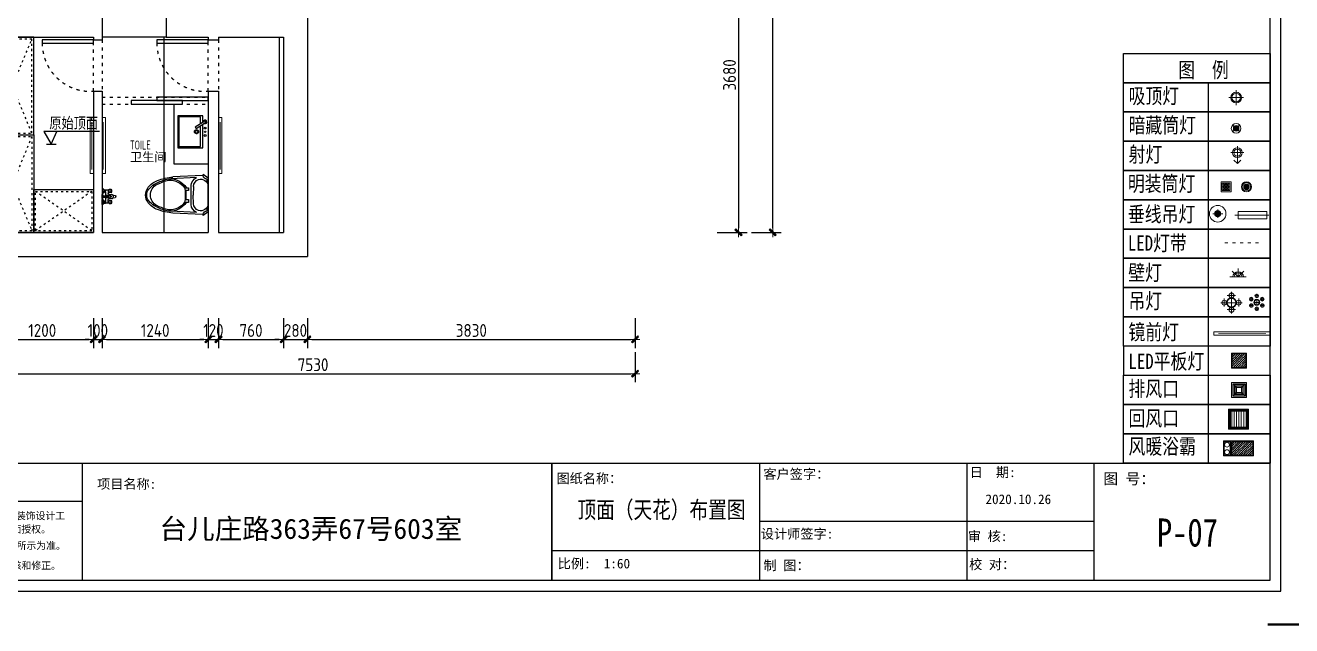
# Model space of a CAD drawing. Header units: millimetres. Extents: x -58733 to 427521, y -235734 to 553534.
# Drawn here: x 234851 to 249653, y -222214 to -215198 of the extents above; entities that cross this region are included whole.
import ezdxf

# ---------------------------------------------------------------- set-up
doc = ezdxf.new("R2010")
doc.units = ezdxf.units.MM
doc.linetypes.add('ACAD_ISO03W100', pattern=[30, 12, -18])
for name, color, linetype in [('02-洁具及配件（地平图显示）', 1, 'Continuous'), ('02-活动家具', 1, 'Continuous'), ('E-立面活动家具', 1, 'Continuous'), ('ZL文字', 2, 'Continuous'), ('图框', 251, 'Continuous'), ('目录文字', 8, 'Continuous')]:
    doc.layers.add(name, color=color, linetype=linetype)
for name, color, linetype, lineweight in [('3.（平）顶-灯具', 1, 'Continuous', 5), ('P★10 文字说明', 32, 'Continuous', 0), ('墙体', 7, 'Continuous', 30), ('顶-灯具', 1, 'Continuous', 5)]:
    doc.layers.add(name, color=color, linetype=linetype, lineweight=lineweight)
doc.styles.add('-仿宋_GB2312', font='simsun.ttc', dxfattribs={"width": 0.8})
doc.styles.add('CCD_DIM', font='ARCHS.SHX')
doc.styles.add('宋体', font='simsun.ttc', dxfattribs={"height": 120})
doc.styles.add('编号', font='ARCHSTYL.SHX', dxfattribs={"width": 0.8})
doc.styles.add('黑体', font='simhei.ttf')
doc.dimstyles.new('海龍1：50', dxfattribs={"dimscale": 50, "dimtxt": 3, "dimasz": 1, "dimexe": 2, "dimexo": 2, "dimgap": 0.6, "dimtad": 1, "dimdec": 0, "dimrnd": 5, "dimdsep": 46, "dimtxsty": 'CCD_DIM', "dimblk": 'WS-cj', "dimcen": 1, "dimclrd": 242, "dimclre": 242, "dimclrt": 2, "dimadec": 0, "dimazin": 2, "dimtfac": 1, "dimtdec": 0, "dimtix": 1, "dimtmove": 2, "dimatfit": 3, "dimldrblk": 'CCD_Leader_Arrow', "dimfxl": 5, "dimfxlon": 1, "dimtolj": 1, "dimarcsym": 0})

# ---------------------------------------------------------------- blocks, each defined once
blk = doc.blocks.new('图框1比60')
at = {"color": 8}
blk.add_line((176692, 45797), (176692, 44297), dxfattribs=at)
at = {"layer": '图框', "color": 121}
for p, q in [((186038, 44157), (186038, 61389)), ((161670, 44157), (186038, 44157))]:
    blk.add_line(p, q, dxfattribs=at)
at = {"layer": '图框', "color": 8}
for p, q in [((185898, 44297), (185898, 61249)), ((185898, 45797), (185898, 61249)), ((161809, 45797), (185898, 45797)), ((161809, 45797), (185898, 45797)), ((170675, 45797), (170675, 44297)), ((176692, 45797), (176692, 44297)), ((179360, 44297), (179360, 45797)), ((182010, 45797), (182010, 44297)), ((183644, 44297), (183644, 45797)), ((170675, 45305), (166465, 45305)), ((182010, 45047), (179360, 45047)), ((183644, 45047), (182010, 45047)), ((179360, 44672), (176692, 44672)), ((182010, 44672), (179360, 44672)), ((183644, 44672), (182010, 44672)), ((161809, 44297), (185898, 44297))]:
    blk.add_line(p, q, dxfattribs=at)
at = {"layer": '图框', "color": 121, "const_width": 28.3}
blk.add_lwpolyline([(185866, 43728), (186467, 43728), (186467, 44329)], dxfattribs=at)
at = {"layer": '目录文字', "color": 8, "width": 0.999898}
for s, height, style, p in [('项目名称:', 123.3, '黑体', (170866, 45468)), ('图纸名称：', 123.3, '黑体', (176753, 45540)), ('客户签字：', 123.8, '宋体', (179405, 45596)), ('日  期:', 123.8, '宋体', (182048, 45618)), ('图 号：', 139.1, '宋体', (183761, 45526)), ('2020.10.26', 123.8, '宋体', (182251, 45272)), ('1. 本设计之知识产权属上海易路荣昕建筑装饰设计工', 92.51, '黑体', (167491, 45076)), ('台儿庄路363弄67号603室', 258.72, '宋体', (171666, 44826)), ('程有限公司任何复印或使用，均需获得书面授权。', 92.51, '黑体', (167498, 44904)), ('设计师签字:', 123.8, '宋体', (179372, 44829)), ('2. 切勿以此度量此图，一切应依图内数字所示为准。', 92.51, '黑体', (167500, 44693)), ('审 核:', 123.8, '宋体', (182025, 44798)), ('3. 所有在图纸上表示的尺寸,须在现场复核和修正。', 92.51, '黑体', (167500, 44438)), ('比例:  1:60', 123.8, '宋体', (176769, 44448)), ('制 图：', 123.8, '宋体', (179407, 44425)), ('校 对：', 123.8, '宋体', (182041, 44438))]:
    blk.add_text(s, height=height, dxfattribs=dict(at, style=style)).set_placement(p)
blk = doc.blocks.new('NBTVR')
at = {"layer": '3.（平）顶-灯具'}
h = blk.add_hatch(dxfattribs=at)
h.set_pattern_fill('ANSI31', color=251, scale=1.420293, style=0)
h.set_pattern_definition([(45, (100380.3586, 64542.593), (-3.18864833, 3.18864833), [])])
edge = h.paths.add_edge_path()
edge.add_ellipse((156052, -6517), major_axis=(28.4, 0), ratio=1, start_angle=0, end_angle=360)
at = {"layer": '3.（平）顶-灯具', "color": 251}
for p, q in [((156018, -6550, -91), (156085, -6483, -91)), ((156085, -6550, -91), (156018, -6483, -91))]:
    blk.add_line(p, q, dxfattribs=at)
at = {"layer": '3.（平）顶-灯具', "color": 1}
for radius in [55.3, 31.5]:
    blk.add_circle((156052, -6517, -91), radius, dxfattribs=at)
at = {"layer": '3.（平）顶-灯具', "color": 251}
blk.add_circle((156052, -6517, -91), 28.4, dxfattribs=at)
blk = doc.blocks.new('bvfsdshg')
at = {"layer": '3.（平）顶-灯具', "color": 1}
for p, q in [((404693, 33682), (404693, 33423)), ((404693, 33552), (404787, 33646)), ((404693, 33552), (404787, 33458)), ((404693, 33552), (404826, 33552))]:
    blk.add_line(p, q, dxfattribs=at)
blk.add_arc((404693, 33552), 84.8, 270, 90, dxfattribs=at)
at = {"layer": '3.（平）顶-灯具', "color": 251}
blk.add_arc((404693, 33552), 64.8, 270, 90, dxfattribs=at)
blk = doc.blocks.new('BVCE')
at = {"layer": '3.（平）顶-灯具', "color": 251}
for p, q in [((155838.3, -6106.5), (155813, -6131.9)), ((155838.3, -6106.5), (155838.3, -6237)), ((155838.3, -6106.5), (155863.7, -6131.9)), ((155838.3, -6107.7), (155863.7, -6133.1)), ((155838.3, -6107.7), (155863.7, -6133.1)), ((155886.1, -6188), (155790.6, -6188))]:
    blk.add_line(p, q, dxfattribs=at)
at = {"layer": '3.（平）顶-灯具', "color": 1}
blk.add_circle((155838.3, -6188), 35.8, dxfattribs=at)
at = {"layer": '3.（平）顶-灯具', "color": 251}
blk.add_circle((155838.3, -6188), 25.8, dxfattribs=at)
blk = doc.blocks.new('明装筒灯')
at = {"layer": '顶-灯具'}
h = blk.add_hatch(dxfattribs=at)
h.set_pattern_fill('ACAD_ISO07W100', color=251, scale=1.45248, style=0)
h.set_pattern_definition([(0, (-16964.039, 1896.061), (0, 7.2624), [0.72624, -4.35744])])
edge = h.paths.add_edge_path()
edge.add_arc((336973, 59320), 29, 0, 360)
at = {"layer": '顶-灯具', "color": 1}
for p, q in [((336950, 59297, 0), (336996, 59343, 0)), ((336996, 59297, 0), (336950, 59343, 0))]:
    blk.add_line(p, q, dxfattribs=at)
for radius in [58.5, 32.2]:
    blk.add_circle((336973, 59320, 0), radius, dxfattribs=at)
at = {"layer": '顶-灯具', "color": 251}
for radius in [48.4, 29]:
    blk.add_circle((336973, 59320, 0), radius, dxfattribs=at)
blk = doc.blocks.new('A$C47FE7B04')
for p, q in [((12, 67), (28, 412)), ((466, 67), (450, 412)), ((42, 0), (0, 60)), ((436, 0), (478, 60)), ((436, 0), (42, 0))]:
    blk.add_line(p, q)
at = {"color": 251}
for p, q in [((35, 136), (50, 437)), ((443, 136), (428, 437)), ((350, 200), (128, 200)), ((138, 171), (239, 175)), ((153, 278), (153, 229)), ((153, 229), (186, 229)), ((185, 271), (293, 271)), ((186, 229), (186, 271)), ((292, 256), (186, 256)), ((340, 171), (239, 175)), ((292, 271), (292, 229)), ((292, 229), (325, 229)), ((325, 229), (325, 278)), ((94, 14), (55, 14)), ((424, 14), (384, 14)), ((76, 0), (403, 0)), ((436, 0), (436, 0))]:
    blk.add_line(p, q, dxfattribs=at)
for centre, radius, start, end in [((704, 355), 678, 159.5, 175.2), ((305, 501), 254, 128, 158.7), ((239, 580), 151, 53.3224, 126.6999), ((173, 501), 254, 21.3, 52), ((-226, 355), 678, 4.8, 20.5), ((76, 64), 63.8, 177, 184.041), ((402, 64), 63.8, 355.9513, 3)]:
    blk.add_arc(centre, radius, start, end)
for centre, radius, start, end in [((667, 317), 635, 150.6001, 163.4407), ((667, 317), 620, 152.8687, 163.4334), ((302, 523), 216, 127.6232, 150.6955), ((239, 536), 140, 27.1313, 152.8687), ((239, 607), 111, 90, 128.3644), ((239, 607), 111, 51.6356, 90), ((176, 523), 216, 29.3045, 52.3768), ((-189, 317), 620, 16.5666, 27.1313), ((-189, 317), 635, 16.5593, 29.3999), ((256, 441), 206, 164.0575, 208.1206), ((256, 441), 191, 164.0809, 199.8651), ((222, 441), 191, 340.1349, 15.9191), ((222, 441), 206, 331.8794, 15.9425), ((291, 457), 244, 207.4735, 235.4741), ((291, 457), 229, 200.5577, 226.0032), ((187, 457), 244, 304.5259, 332.5265), ((187, 457), 229, 313.9968, 339.4423), ((137, 88), 112, 94.5, 155.1), ((141, 82), 89.1, 92.2, 160.4), ((185, 347), 76.2, 226.0032, 270), ((293, 347), 76.2, 270, 313.9968), ((337, 82), 89.1, 19.6, 87.8), ((341, 88), 112, 24.9, 85.5), ((5, 10), 49.9, 81.6639, 95.7795), ((5, 10), 49.9, 4.936, 81.6639), ((144, 89), 89.8, 164.9956, 261.9532), ((334, 89), 89.8, 278.0468, 15.0044), ((473, 10), 49.9, 98.403, 175.064), ((473, 10), 49.9, 84.2205, 98.403)]:
    blk.add_arc(centre, radius, start, end, dxfattribs=at)
blk = doc.blocks.new('A$C148A1841')
at = {"extrusion": (0, 1, 0)}
for p, q in [((0, 360), (0, 0)), ((95, 360), (0, 360)), ((460, 360), (125, 360)), ((460, 0), (460, 360)), ((0, 0), (460, 0))]:
    blk.add_line(p, q, dxfattribs=at)
at = {"color": 251, "ltscale": 10, "extrusion": (0, 1, 0)}
for p, q in [((15, 330), (15, 15)), ((114, 330), (15, 330)), ((445, 330), (143, 330)), ((445, 15), (445, 330)), ((15, 15), (445, 15))]:
    blk.add_line(p, q, dxfattribs=at)
at = {"color": 251}
for p, q in [((198, 271), (216, 271)), ((230, 288), (230, 304)), ((230, 254), (230, 238)), ((246, 271), (263, 271))]:
    blk.add_line(p, q, dxfattribs=at)
at = {"color": 251, "ltscale": 10}
blk.add_lwpolyline([(162, 252), (183, 266), (98, 402, 1), (77, 389)], format="xyb", close=True, dxfattribs=at)
at = {"color": 251}
for radius in [29.4, 19.8]:
    blk.add_circle((230, 271), radius, dxfattribs=at)
at = {"color": 251, "ltscale": 10}
blk.add_arc((88, 396), 25, 331.6515, 271.6515, dxfattribs=at)
at = {"color": 251}
for centre, major_axis, start_param, end_param in [((177, 396), (-9.43, 9.43), 0.785398, 7.068583), ((230, 396), (-6.29, 6.29), 0.785398, 7.068583), ((283, 396), (9.43, 9.43), 2.356194490192192, 8.639379797371777)]:
    blk.add_ellipse(centre, major_axis=major_axis, ratio=1, start_param=start_param, end_param=end_param, dxfattribs=at)
blk = doc.blocks.new('A$C161B1048')
for p, q in [((0, 159), (58, 159)), ((0, 151), (0, 159)), ((0, 151), (16, 135)), ((58, 151), (43, 135)), ((58, 159), (58, 151)), ((119, 159), (71, 159)), ((190, 159), (132, 159)), ((132, 159), (132, 151)), ((132, 151), (147, 135)), ((190, 151), (175, 135)), ((190, 151), (190, 159)), ((16, 135), (19, 135)), ((19, 130), (16, 128)), ((16, 128), (16, 122)), ((16, 122), (19, 120)), ((19, 120), (16, 118)), ((16, 118), (16, 89)), ((18, 87), (18, 86)), ((19, 135), (19, 130)), ((39, 120), (86, 120)), ((40, 135), (40, 130)), ((43, 135), (40, 135)), ((40, 130), (42, 128)), ((42, 122), (40, 120)), ((42, 128), (42, 122)), ((43, 87), (55, 87)), ((43, 86), (43, 87)), ((70, 46), (79, 84)), ((70, 44), (70, 44)), ((75, 74), (75, 67)), ((79, 34), (82, 5)), ((86, 147), (85, 147)), ((86, 147), (86, 100)), ((95, 147), (86, 147)), ((86, 100), (104, 100)), ((86, 89), (86, 85)), ((86, 89), (104, 89)), ((88, 0), (95, 0)), ((95, 147), (104, 147)), ((102, 0), (95, 0)), ((104, 147), (104, 100)), ((104, 147), (106, 147)), ((104, 120), (171, 120)), ((104, 89), (104, 85)), ((111, 34), (107, 5)), ((111, 84), (120, 46)), ((147, 87), (134, 87)), ((147, 135), (150, 135)), ((147, 86), (147, 87)), ((150, 130), (148, 128)), ((148, 128), (148, 122)), ((148, 122), (150, 120)), ((150, 135), (150, 130)), ((172, 120), (171, 120)), ((171, 87), (171, 87)), ((171, 87), (171, 86)), ((172, 135), (172, 130)), ((175, 135), (172, 135)), ((172, 130), (174, 128)), ((174, 122), (172, 120)), ((174, 128), (174, 122)), ((174, 89), (174, 118))]:
    blk.add_line(p, q)
at = {"color": 251}
for p, q in [((58, 151), (0, 151)), ((132, 151), (190, 151)), ((15, 54), (20, 78)), ((18, 87), (43, 87)), ((18, 86), (43, 86)), ((19, 135), (29, 135)), ((19, 130), (29, 130)), ((19, 120), (29, 120)), ((31, 52), (19, 52)), ((23, 128), (21, 130)), ((21, 120), (23, 122)), ((23, 128), (26, 130)), ((23, 122), (23, 128)), ((23, 122), (26, 120)), ((40, 135), (29, 135)), ((40, 130), (29, 130)), ((40, 120), (29, 120)), ((31, 52), (42, 52)), ((35, 128), (32, 130)), ((35, 122), (32, 120)), ((35, 128), (37, 130)), ((35, 122), (35, 128)), ((37, 120), (35, 122)), ((46, 54), (41, 78)), ((76, 58), (74, 63)), ((79, 57), (76, 58)), ((80, 67), (79, 57)), ((89, 65), (93, 53)), ((93, 53), (98, 53)), ((98, 53), (101, 65)), ((110, 68), (110, 57)), ((110, 57), (114, 58)), ((115, 74), (114, 69)), ((114, 58), (116, 65)), ((121, 44), (121, 44)), ((143, 54), (149, 78)), ((171, 87), (147, 87)), ((171, 86), (147, 86)), ((159, 52), (147, 52)), ((150, 135), (161, 135)), ((150, 130), (161, 130)), ((150, 120), (161, 120)), ((155, 128), (153, 130)), ((153, 120), (155, 122)), ((155, 128), (158, 130)), ((155, 122), (155, 128)), ((155, 122), (158, 120)), ((159, 52), (171, 52)), ((172, 135), (161, 135)), ((172, 130), (161, 130)), ((172, 120), (161, 120)), ((167, 128), (164, 130)), ((167, 122), (164, 120)), ((167, 128), (169, 130)), ((167, 122), (167, 128)), ((169, 120), (167, 122)), ((175, 54), (169, 78))]:
    blk.add_line(p, q, dxfattribs=at)
for centre, radius, start, end in [((86, 163), 16.1, 196.4663, 264.7097), ((104, 163), 16.1, 275.2903, 343.5337), ((216, 37), 206, 167.1247, 175.6663), ((32, 106), 57, 247.8225, 268.6863), ((19, 81), 4.17, 95.2861, 155.1491), ((18, 89), 2.26, 180, 283.6855), ((29, 106), 57, 271.3137, 292.1775), ((42, 81), 4.17, 24.8509, 84.7139), ((-155, 37), 206, 4.3337, 12.8753), ((55, 66), 20.9, 23.4502, 90), ((76, 43), 6.14, 155.6461, 180), ((76, 43), 6.14, 180, 221.2126), ((85, 51), 18.4, 221.2126, 244.6886), ((91, 64), 32.8, 244.6886, 258.9162), ((80, 84), 0.732, 111.5874, 180), ((80, 84), 0.732, 180, 248.4126), ((87, 66), 20.2, 99.3077, 111.5874), ((87, 102), 20.2, 248.4126, 260.6923), ((88, 6), 5.6, 186.0979, 272.3749), ((93, 94), 9.16, 140.1022, 219.8978), ((92, 37), 49.5, 96.7319, 99.3077), ((92, 131), 49.5, 260.6923, 266.1163), ((95, 85), 53.9, 258.9162, 270), ((87, 85), 0.443, 180, 247.4671), ((91, 95), 11, 247.4671, 260.2489), ((93, 111), 26.9, 260.2489, 265.9284), ((95, 178), 96.5, 266.1163, 270), ((95, 136), 52.2, 265.9284, 270), ((95, 136), 52.2, 270, 274.0716), ((95, 178), 96.5, 270, 273.8837), ((95, 85), 53.9, 270, 281.0838), ((97, 111), 26.9, 274.0716, 279.7511), ((100, 95), 11, 279.7511, 292.5329), ((98, 131), 49.5, 273.8837, 279.3077), ((102, 6), 5.6, 267.6251, 353.9021), ((97, 94), 9.16, 320.1022, 39.8978), ((98, 37), 49.5, 80.6923, 83.2681), ((104, 85), 0.443, 292.5329, 0), ((99, 64), 32.8, 281.0838, 295.3114), ((103, 66), 20.2, 68.4126, 80.6923), ((103, 102), 20.2, 279.3077, 291.5874), ((110, 84), 0.732, 291.5874, 0), ((110, 84), 0.732, 360, 68.4126), ((105, 51), 18.4, 295.3114, 318.7874), ((134, 66), 20.9, 90, 156.5498), ((115, 43), 6.14, 318.7874, 0), ((115, 43), 6.14, 0, 24.3539), ((345, 37), 206, 167.1247, 175.6663), ((160, 106), 57, 247.8225, 268.6863), ((147, 81), 4.17, 95.2861, 155.1491), ((158, 106), 57, 271.3137, 292.1775), ((172, 89), 2.26, 256.3145, 0), ((171, 81), 4.17, 24.8509, 84.7139), ((172, 118), 2, 0, 90), ((-27, 37), 206, 4.3337, 12.8753)]:
    blk.add_arc(centre, radius, start, end)
for centre, radius, start, end in [((11, 60), 7.1, 268.6863, 306.614), ((-79, 60), 94, 356.2802, 9.9331), ((19, 57), 4.74, 212.3784, 270), ((30, 73), 10.8, 86.7185, 152.529), ((31, 73), 10.8, 27.471, 93.2815), ((42, 57), 4.74, 270, 327.6216), ((140, 60), 94, 170.0669, 183.7198), ((51, 60), 7.1, 233.386, 271.3137), ((95, 100), 17, 122.2278, 235.4154), ((84, 94), 5.2, 68.9619, 78.2634), ((84, 95), 5.2, 281.7366, 291.0381), ((84, 94), 4.83, 47.1211, 68.9619), ((84, 95), 4.83, 291.0381, 312.8789), ((84, 94), 4.53, 24.0405, 47.1211), ((84, 95), 4.53, 312.8789, 335.9595), ((85, 94), 4.18, 0, 24.0405), ((85, 94), 4.18, 335.9595, 0), ((94, 94), 4.18, 155.9595, 180), ((94, 94), 4.18, 180, 204.0405), ((95, 94), 4.53, 132.8789, 155.9595), ((95, 95), 4.53, 204.0405, 227.1211), ((95, 94), 4.83, 111.0381, 132.8789), ((95, 95), 4.83, 227.1211, 248.9619), ((95, 94), 5.2, 90, 111.0381), ((95, 95), 5.2, 248.9619, 270), ((95, 94), 5.2, 68.9619, 90), ((95, 95), 5.2, 270, 291.0381), ((95, 94), 4.83, 47.1211, 68.9619), ((95, 95), 4.83, 291.0381, 312.8789), ((95, 94), 4.53, 24.0405, 47.1211), ((95, 95), 4.53, 312.8789, 335.9595), ((96, 94), 4.18, 0, 24.0405), ((96, 94), 4.18, 335.9595, 0), ((106, 94), 4.18, 155.9595, 180), ((106, 94), 4.18, 180, 204.0405), ((106, 94), 4.53, 132.8789, 155.9595), ((106, 95), 4.53, 204.0405, 227.1211), ((106, 94), 4.83, 111.0381, 132.8789), ((106, 95), 4.83, 227.1211, 248.9619), ((95, 100), 17, 304.4767, 58.4244), ((106, 94), 5.2, 101.7366, 111.0381), ((106, 95), 5.2, 248.9619, 258.2634), ((139, 60), 7.1, 268.6863, 306.614), ((49, 60), 94, 356.2802, 9.9331), ((147, 57), 4.74, 212.3784, 270), ((158, 73), 10.8, 86.7185, 152.529), ((160, 73), 10.8, 27.471, 93.2815), ((171, 57), 4.74, 270, 327.6216), ((269, 60), 94, 170.0669, 183.7198), ((179, 60), 7.1, 233.386, 271.3137)]:
    blk.add_arc(centre, radius, start, end, dxfattribs=at)
blk = doc.blocks.new('WS-cj')
blk.add_hatch(color=1).paths.add_polyline_path([(0.59, 0.82), (-0.82, -0.59), (-0.59, -0.82), (0.82, 0.59)])
at = {"color": 1, "linetype": 'ByBlock', "lineweight": 0}
for p, q in [((-1.1, 0), (0, 0)), ((0, 0), (1.1, 0))]:
    blk.add_line(p, q, dxfattribs=at)
at = {"color": 1}
blk.add_lwpolyline([(0.59, 0.82), (-0.82, -0.59), (-0.59, -0.82), (0.82, 0.59)], close=True, dxfattribs=at)
blk = doc.blocks.new('*D1210')
at = {"color": 242, "lineweight": -2}
for p, q in [((165430, -218619), (165430, -218969)), ((166630, -218619), (166630, -218969)), ((165480, -218869), (166580, -218869))]:
    blk.add_line(p, q, dxfattribs=at)
at = {"layer": 'Defpoints', "color": 0}
for p in [(165430, -218469), (166630, -218469), (166630, -218869)]:
    blk.add_point(p, dxfattribs=at)
at = {"color": 242, "linetype": 'ByBlock', "lineweight": -2, "xscale": 50, "yscale": 50, "zscale": 50, "rotation": 180}
blk.add_blockref('WS-cj', (165430, -218869), dxfattribs=at)
at = {"color": 242, "linetype": 'ByBlock', "lineweight": -2, "xscale": 50, "yscale": 50, "zscale": 50}
blk.add_blockref('WS-cj', (166630, -218869), dxfattribs=at)
at = {"color": 2, "insert": (166030, -218764), "char_height": 150, "attachment_point": 5, "style": 'CCD_DIM'}
blk.add_mtext('\\A1;1200', dxfattribs=at)
blk = doc.blocks.new('CCD_Leader_Arrow')
at = {"color": 1, "linetype": 'ByBlock'}
blk.add_line((0, 0), (-1, 0), dxfattribs=at)
for points in [[(-0.86, 0.67), (-0.6, 0.85), (-0.24, 0), (0, 0)], [(-0.86, -0.67), (-0.6, -0.85), (-0.24, 0), (0, 0)]]:
    blk.add_solid(points, dxfattribs=at)
blk = doc.blocks.new('*D1211')
at = {"color": 242, "lineweight": -2}
for p, q in [((166730, -218619), (166730, -218969)), ((167970, -218619), (167970, -218969)), ((166780, -218869), (167920, -218869))]:
    blk.add_line(p, q, dxfattribs=at)
at = {"layer": 'Defpoints', "color": 0}
for p in [(166730, -218469), (167970, -218469), (167970, -218869)]:
    blk.add_point(p, dxfattribs=at)
at = {"color": 242, "linetype": 'ByBlock', "lineweight": -2, "xscale": 50, "yscale": 50, "zscale": 50, "rotation": 180}
blk.add_blockref('WS-cj', (166730, -218869), dxfattribs=at)
at = {"color": 242, "linetype": 'ByBlock', "lineweight": -2, "xscale": 50, "yscale": 50, "zscale": 50}
blk.add_blockref('WS-cj', (167970, -218869), dxfattribs=at)
at = {"color": 2, "insert": (167350, -218764), "char_height": 150, "attachment_point": 5, "style": 'CCD_DIM'}
blk.add_mtext('\\A1;1240', dxfattribs=at)
blk = doc.blocks.new('*D1212')
at = {"color": 242, "lineweight": -2}
for p, q in [((168090, -218619), (168090, -218969)), ((168850, -218619), (168850, -218969)), ((168140, -218869), (168800, -218869))]:
    blk.add_line(p, q, dxfattribs=at)
at = {"layer": 'Defpoints', "color": 0}
for p in [(168090, -218469), (168850, -218469), (168850, -218869)]:
    blk.add_point(p, dxfattribs=at)
at = {"color": 242, "linetype": 'ByBlock', "lineweight": -2, "xscale": 50, "yscale": 50, "zscale": 50, "rotation": 180}
blk.add_blockref('WS-cj', (168090, -218869), dxfattribs=at)
at = {"color": 242, "linetype": 'ByBlock', "lineweight": -2, "xscale": 50, "yscale": 50, "zscale": 50}
blk.add_blockref('WS-cj', (168850, -218869), dxfattribs=at)
at = {"color": 2, "insert": (168470, -218764), "char_height": 150, "attachment_point": 5, "style": 'CCD_DIM'}
blk.add_mtext('\\A1;760', dxfattribs=at)
blk = doc.blocks.new('*D1213')
at = {"color": 242, "lineweight": -2}
for p, q in [((168850, -218619), (168850, -218969)), ((169130, -218619), (169130, -218969)), ((168800, -218869), (168750, -218869)), ((168850, -218869), (169130, -218869)), ((169180, -218869), (169230, -218869))]:
    blk.add_line(p, q, dxfattribs=at)
at = {"layer": 'Defpoints', "color": 0}
for p in [(168850, -218469), (169130, -218469), (169130, -218869)]:
    blk.add_point(p, dxfattribs=at)
at = {"color": 242, "linetype": 'ByBlock', "lineweight": -2, "xscale": 50, "yscale": 50, "zscale": 50}
blk.add_blockref('WS-cj', (168850, -218869), dxfattribs=at)
at = {"color": 242, "linetype": 'ByBlock', "lineweight": -2, "xscale": 50, "yscale": 50, "zscale": 50, "rotation": 180}
blk.add_blockref('WS-cj', (169130, -218869), dxfattribs=at)
at = {"color": 2, "insert": (168990, -218764), "char_height": 150, "attachment_point": 5, "style": 'CCD_DIM'}
blk.add_mtext('\\A1;280', dxfattribs=at)
blk = doc.blocks.new('*D1214')
at = {"color": 242, "lineweight": -2}
for p, q in [((169130, -218619), (169130, -218969)), ((172960, -218619), (172960, -218969)), ((169180, -218869), (172910, -218869))]:
    blk.add_line(p, q, dxfattribs=at)
at = {"layer": 'Defpoints', "color": 0}
for p in [(169130, -218469), (172960, -218469), (172960, -218869)]:
    blk.add_point(p, dxfattribs=at)
at = {"color": 242, "linetype": 'ByBlock', "lineweight": -2, "xscale": 50, "yscale": 50, "zscale": 50, "rotation": 180}
blk.add_blockref('WS-cj', (169130, -218869), dxfattribs=at)
at = {"color": 242, "linetype": 'ByBlock', "lineweight": -2, "xscale": 50, "yscale": 50, "zscale": 50}
blk.add_blockref('WS-cj', (172960, -218869), dxfattribs=at)
at = {"color": 2, "insert": (171045, -218764), "char_height": 150, "attachment_point": 5, "style": 'CCD_DIM'}
blk.add_mtext('\\A1;3830', dxfattribs=at)
blk = doc.blocks.new('*D1215')
at = {"color": 242, "lineweight": -2}
for p, q in [((165430, -219019), (165430, -219369)), ((172960, -219019), (172960, -219369)), ((165480, -219269), (172910, -219269))]:
    blk.add_line(p, q, dxfattribs=at)
at = {"layer": 'Defpoints', "color": 0}
for p in [(165430, -218469), (172960, -218469), (172960, -219269)]:
    blk.add_point(p, dxfattribs=at)
at = {"color": 242, "linetype": 'ByBlock', "lineweight": -2, "xscale": 50, "yscale": 50, "zscale": 50, "rotation": 180}
blk.add_blockref('WS-cj', (165430, -219269), dxfattribs=at)
at = {"color": 242, "linetype": 'ByBlock', "lineweight": -2, "xscale": 50, "yscale": 50, "zscale": 50}
blk.add_blockref('WS-cj', (172960, -219269), dxfattribs=at)
at = {"color": 2, "insert": (169195, -219164), "char_height": 150, "attachment_point": 5, "style": 'CCD_DIM'}
blk.add_mtext('\\A1;7530', dxfattribs=at)
blk = doc.blocks.new('*D1224')
at = {"color": 242, "lineweight": -2}
for p, q in [((173918, -213938), (174268, -213938)), ((174168, -213988), (174168, -217568)), ((173918, -217618), (174268, -217618))]:
    blk.add_line(p, q, dxfattribs=at)
at = {"layer": 'Defpoints', "color": 0}
for p in [(173768, -213938), (173768, -217618), (174168, -217618)]:
    blk.add_point(p, dxfattribs=at)
at = {"color": 242, "linetype": 'ByBlock', "lineweight": -2, "xscale": 50, "yscale": 50, "zscale": 50}
for p, rotation in [((174168, -213938), 90), ((174168, -217618), 270)]:
    blk.add_blockref('WS-cj', p, dxfattribs=dict(at, rotation=rotation))
at = {"color": 2, "insert": (174063, -215778), "char_height": 150, "attachment_point": 5, "rotation": 90, "style": 'CCD_DIM'}
blk.add_mtext('\\A1;3680', dxfattribs=at)
blk = doc.blocks.new('*D1225')
at = {"color": 242, "lineweight": -2}
for p, q in [((174318, -209718), (174668, -209718)), ((174568, -217568), (174568, -209768)), ((174318, -217618), (174668, -217618))]:
    blk.add_line(p, q, dxfattribs=at)
at = {"layer": 'Defpoints', "color": 0}
for p in [(173768, -209718), (174568, -209718), (173768, -217618)]:
    blk.add_point(p, dxfattribs=at)
at = {"color": 242, "linetype": 'ByBlock', "lineweight": -2, "xscale": 50, "yscale": 50, "zscale": 50}
for p, rotation in [((174568, -209718), 90), ((174568, -217618), 270)]:
    blk.add_blockref('WS-cj', p, dxfattribs=dict(at, rotation=rotation))
at = {"color": 2, "insert": (174463, -213668), "char_height": 150, "attachment_point": 5, "rotation": 90, "style": 'CCD_DIM'}
blk.add_mtext('\\A1;7900', dxfattribs=at)
blk = doc.blocks.new('*D1226')
at = {"color": 242, "lineweight": -2}
for p, q in [((167970, -218619), (167970, -218969)), ((168090, -218619), (168090, -218969)), ((167920, -218869), (167870, -218869)), ((167970, -218869), (168090, -218869)), ((168140, -218869), (168190, -218869))]:
    blk.add_line(p, q, dxfattribs=at)
at = {"layer": 'Defpoints', "color": 0}
for p in [(167970, -218469), (168090, -218469), (168090, -218869)]:
    blk.add_point(p, dxfattribs=at)
at = {"color": 242, "linetype": 'ByBlock', "lineweight": -2, "xscale": 50, "yscale": 50, "zscale": 50}
blk.add_blockref('WS-cj', (167970, -218869), dxfattribs=at)
at = {"color": 242, "linetype": 'ByBlock', "lineweight": -2, "xscale": 50, "yscale": 50, "zscale": 50, "rotation": 180}
blk.add_blockref('WS-cj', (168090, -218869), dxfattribs=at)
at = {"color": 2, "insert": (168030, -218764), "char_height": 150, "attachment_point": 5, "style": 'CCD_DIM'}
blk.add_mtext('\\A1;120', dxfattribs=at)
blk = doc.blocks.new('*D1227')
at = {"color": 242, "lineweight": -2}
for p, q in [((166630, -218619), (166630, -218969)), ((166730, -218619), (166730, -218969)), ((166580, -218869), (166530, -218869)), ((166630, -218869), (166730, -218869)), ((166780, -218869), (166830, -218869))]:
    blk.add_line(p, q, dxfattribs=at)
at = {"layer": 'Defpoints', "color": 0}
for p in [(166630, -218469), (166730, -218469), (166730, -218869)]:
    blk.add_point(p, dxfattribs=at)
at = {"color": 242, "linetype": 'ByBlock', "lineweight": -2, "xscale": 50, "yscale": 50, "zscale": 50}
blk.add_blockref('WS-cj', (166630, -218869), dxfattribs=at)
at = {"color": 242, "linetype": 'ByBlock', "lineweight": -2, "xscale": 50, "yscale": 50, "zscale": 50, "rotation": 180}
blk.add_blockref('WS-cj', (166730, -218869), dxfattribs=at)
at = {"color": 2, "insert": (166680, -218764), "char_height": 150, "attachment_point": 5, "style": 'CCD_DIM'}
blk.add_mtext('\\A1;100', dxfattribs=at)
blk = doc.blocks.new('G$CBA1DC7EE')
at = {"layer": 'ZL文字', "color": 4}
blk.add_line((22, 0), (104, 0), dxfattribs=at)
blk.add_lwpolyline([(477, 111), (0, 111), (63, 0), (111, 111)], dxfattribs=at)
blk = doc.blocks.new('家具哈哈')
for p, q in [((169129.6, -213938.4), (169129.6, -217898.4)), ((166729.6, -215058.4), (166729.6, -215368.4)), ((167479.6, -215058.4), (167479.6, -215338.4)), ((165429.6, -215338.4), (166629.6, -215338.4)), ((166629.6, -215338.4), (166629.6, -215368.4)), ((167479.6, -215338.4), (167969.6, -215338.4)), ((167969.6, -215338.4), (167969.6, -215368.4)), ((168089.6, -215338.4), (168849.6, -215338.4)), ((168089.6, -215338.4), (168089.6, -215368.4)), ((168849.6, -215338.4), (168849.6, -217618.4)), ((166629.6, -215368.4), (166729.6, -215368.4)), ((167969.6, -215368.4), (168089.6, -215368.4)), ((166629.6, -215968.4), (166629.6, -217618.4)), ((166629.6, -215968.4), (166729.6, -215968.4)), ((166729.6, -215968.4), (166729.6, -217618.4)), ((167969.6, -215968.4), (167969.6, -217618.4)), ((167969.6, -215968.4), (168089.6, -215968.4)), ((168089.6, -215968.4), (168089.6, -217618.4)), ((165429.6, -217618.4), (166629.6, -217618.4)), ((166729.6, -217618.4), (167969.6, -217618.4)), ((168089.6, -217618.4), (168849.6, -217618.4)), ((165149.6, -217898.4), (169129.6, -217898.4))]:
    blk.add_line(p, q)
at = {"layer": '02-洁具及配件（地平图显示）', "ltscale": 0.8}
for p, q in [((167569.6, -216118.4), (167569.6, -216818.4)), ((167569.6, -216818.4), (167969.6, -216818.4))]:
    blk.add_line(p, q, dxfattribs=at)
at = {"layer": '02-活动家具', "color": 251, "linetype": 'ACAD_ISO03W100', "ltscale": 2}
for p, q in [((165449.6, -216458.4), (165909.6, -215358.4)), ((165909.6, -216458.4), (165449.6, -215358.4)), ((165449.6, -216498.4), (165909.6, -217598.4)), ((165909.6, -216498.4), (165449.6, -217598.4)), ((166609.6, -217138.4), (165949.6, -217598.4)), ((166609.6, -217598.4), (165949.6, -217138.4))]:
    blk.add_line(p, q, dxfattribs=at)
at = {"layer": '02-活动家具', "color": 8, "linetype": 'ACAD_ISO03W100', "ltscale": 3}
for p, q in [((166629.6, -215968.4), (166629.6, -215368.4)), ((166729.6, -215368.4), (166729.6, -215968.4)), ((167969.6, -215968.4), (167969.6, -215368.4)), ((168089.6, -215368.4), (168089.6, -215968.4)), ((166729.6, -216038.4), (167969.6, -216038.4)), ((166729.6, -216118.4), (167969.6, -216118.4))]:
    blk.add_line(p, q, dxfattribs=at)
at = {"layer": '02-活动家具'}
for points in [[(165929.6, -215338.4), (165429.6, -215338.4), (165429.6, -216478.4), (165929.6, -216478.4)], [(166629.6, -215368.4), (166029.6, -215368.4), (166029.6, -215408.4), (166629.6, -215408.4)], [(167969.6, -215368.4), (167369.6, -215368.4), (167369.6, -215408.4), (167969.6, -215408.4)], [(167669.6, -216078.4), (167069.6, -216078.4), (167069.6, -216118.4), (167669.6, -216118.4)], [(167969.6, -216038.4), (167369.6, -216038.4), (167369.6, -216078.4), (167969.6, -216078.4)], [(165929.6, -217618.4), (165429.6, -217618.4), (165429.6, -216478.4), (165929.6, -216478.4)], [(165929.6, -217618.4), (165929.6, -217118.4), (166629.6, -217118.4), (166629.6, -217618.4)]]:
    blk.add_lwpolyline(points, close=True, dxfattribs=at)
at = {"layer": '02-活动家具', "color": 251, "linetype": 'ACAD_ISO03W100', "ltscale": 2}
for points in [[(165909.6, -215358.4), (165449.6, -215358.4), (165449.6, -216458.4), (165909.6, -216458.4)], [(165909.6, -217598.4), (165449.6, -217598.4), (165449.6, -216498.4), (165909.6, -216498.4)], [(165949.6, -217598.4), (165949.6, -217138.4), (166609.6, -217138.4), (166609.6, -217598.4)]]:
    blk.add_lwpolyline(points, close=True, dxfattribs=at)
at = {"layer": '02-活动家具', "color": 8, "linetype": 'ACAD_ISO03W100', "ltscale": 3}
for centre in [(166592.4, -215406.8), (167932.4, -215406.8)]:
    blk.add_arc(centre, 562.8, 179.83666, 273.78653, dxfattribs=at)
at = {"layer": '02-洁具及配件（地平图显示）', "xscale": 0.81, "yscale": 0.81, "zscale": 0.81, "rotation": 270}
blk.add_blockref('A$C148A1841', (167613.5, -216255.6), dxfattribs=at)
at = {"layer": '02-洁具及配件（地平图显示）', "ltscale": 0.8, "xscale": -1, "rotation": 89.99999999999979}
blk.add_blockref('A$C47FE7B04', (167969.6, -216942.5), dxfattribs=at)
at = {"layer": 'E-立面活动家具', "xscale": -1, "rotation": 89.99999999999994}
blk.add_blockref('A$C161B1048', (166888.4, -217103.4), dxfattribs=at)
at = {"layer": 'P★10 文字说明', "insert": (167054, -216544.5), "char_height": 105, "attachment_point": 1, "line_spacing_factor": 0.8, "style": '编号'}
blk.add_mtext('TOILE\\P{\\Fￎￄￗￖ;\\W1.0000;卫生间}', dxfattribs=at)
for base, p1, p2, picture, middle in [((174568.3, -209718.4), (173768.3, -217618.4), (173768.3, -209718.4), '*D1225', (174463.3, -213668.4)), ((174168.3, -217618.4), (173768.3, -213938.4), (173768.3, -217618.4), '*D1224', (174063.3, -215778.4))]:
    dim = blk.add_linear_dim(base=base, p1=p1, p2=p2, angle=90, dimstyle='海龍1：50')
    dim.commit()
    dim.dimension.update_dxf_attribs({"geometry": picture, "text_midpoint": middle})
for base, p1, p2, picture, middle in [((166629.6, -218868.8), (165429.6, -218468.8), (166629.6, -218468.8), '*D1210', (166029.6, -218763.8)), ((172959.6, -219268.8), (165429.6, -218468.8), (172959.6, -218468.8), '*D1215', (169194.6, -219163.8)), ((167969.6, -218868.8), (166729.6, -218468.8), (167969.6, -218468.8), '*D1211', (167349.6, -218763.8)), ((168849.6, -218868.8), (168089.6, -218468.8), (168849.6, -218468.8), '*D1212', (168469.6, -218763.8)), ((169129.6, -218868.8), (168849.6, -218468.8), (169129.6, -218468.8), '*D1213', (168989.6, -218763.8)), ((172959.6, -218868.8), (169129.6, -218468.8), (172959.6, -218468.8), '*D1214', (171044.6, -218763.8))]:
    dim = blk.add_linear_dim(base=base, p1=p1, p2=p2, dimstyle='海龍1：50')
    dim.commit()
    dim.dimension.update_dxf_attribs({"geometry": picture, "text_midpoint": middle})
for base, p1, p2, picture, middle in [((166729.6, -218868.8), (166629.6, -218468.8), (166729.6, -218468.8), '*D1227', (166679.6, -218763.8)), ((168089.6, -218868.8), (167969.6, -218468.8), (168089.6, -218468.8), '*D1226', (168029.6, -218763.8))]:
    dim = blk.add_linear_dim(base=base, p1=p1, p2=p2, dimstyle='海龍1：50', override={"dimtxsty": 'CCD_DIM', "dimldrblk": 'CCD_Leader_Arrow'})
    dim.commit()
    dim.dimension.update_dxf_attribs({"geometry": picture, "text_midpoint": middle})
blk = doc.blocks.new('家具布置图2')
at = {"color": 1}
blk.add_line((236498, -215338), (235748, -215338), dxfattribs=at)
at = {"color": 251}
for p, q in [((236473, -217618), (236473, -215338)), ((237818, -215338), (237818, -217618))]:
    blk.add_line(p, q, dxfattribs=at)
at = {"layer": '顶-灯具', "color": 1}
for points in [[(235648, -216275), (235648, -216929), (235609, -216929), (235609, -216275)], [(235748, -216275), (235748, -216929), (235787, -216929), (235787, -216275)], [(237108, -216275), (237108, -216929), (237147, -216929), (237147, -216275)]]:
    blk.add_lwpolyline(points, close=True, dxfattribs=at)
at = {"layer": '顶-灯具', "color": 2, "linetype": 'ACAD_ISO03W100', "ltscale": 3, "const_width": 9.11}
for points in [[(235628, -216884), (235628, -216329)], [(235768, -216884), (235768, -216329)], [(237128, -216884), (237128, -216329)]]:
    blk.add_lwpolyline(points, dxfattribs=at)
at = {"color": 140}
blk.add_blockref('家具哈哈', (69019, 0), dxfattribs=at)
at = {"xscale": 1.35701790374847, "yscale": 1.35701790374847, "zscale": 1.35701790374847}
blk.add_blockref('G$CBA1DC7EE', (235069, -216588), dxfattribs=at)
at = {"layer": 'ZL文字', "color": 4, "style": '-仿宋_GB2312', "width": 0.8}
blk.add_text('原始顶面', height=130.3, dxfattribs=at).set_placement((235132, -216405))

msp = doc.modelspace()

# ---------------------------------------------------------------- hatches: boundary and pattern name
at = {"layer": '顶-灯具'}
h = msp.add_hatch(dxfattribs=at)
h.set_pattern_fill('ACAD_ISO07W100', color=251, scale=1.455324, style=0)
h.set_pattern_definition([(0, (-105744.29, -274621.587), (0, 7.27661887), [0.72766189, -4.36597132])])
edge = h.paths.add_edge_path()
edge.add_ellipse((248885.4, -217085.4), major_axis=(29.1, 0), ratio=1, start_angle=0, end_angle=360)
h = msp.add_hatch(dxfattribs=at)
h.set_pattern_fill('ACAD_ISO07W100', color=251, scale=1.091461, style=0)
h.set_pattern_definition([(0, (128866.821, -212392.495), (0, 5.45730332), [0.54573033, -3.274382])])
edge = h.paths.add_edge_path()
edge.add_ellipse((248788, -217400.3), major_axis=(27.4, 0), ratio=1, start_angle=0, end_angle=360)
h = msp.add_hatch(dxfattribs=at)
h.set_pattern_fill('ANSI35', color=1, scale=5.85965, double=1)
h.set_pattern_definition([(45, (17677.332, -119002.118), (-26.310579, 26.310579), []), (45, (17703.643, -119002.118), (-26.310579, 26.310579), [46.510972, -9.3021944, 0, -9.3021944])])
h.paths.add_polyline_path([(248958.8, -219037.9), (248958.8, -219196.1), (249117, -219196.1), (249117, -219037.9)])
h = msp.add_hatch(dxfattribs=at)
h.set_pattern_fill('LINE', color=1, scale=8.789475, angle=90, style=0)
h.set_pattern_definition([(90, (1687843.611, -111254.74), (-27.90658333, 2e-15), [])])
h.paths.add_polyline_path([(248944.1, -219894.6), (249131.6, -219894.6), (249131.6, -219707.1), (248944.1, -219707.1)])
h = msp.add_hatch(dxfattribs=at)
h.set_pattern_fill('ANSI35', color=1, scale=5.85965, double=1)
h.set_pattern_definition([(45, (17582.237, -119002.118), (-26.310579, 26.310579), []), (45, (17608.548, -119002.118), (-26.310579, 26.310579), [46.510972, -9.3021944, 0, -9.3021944])])
h.paths.add_polyline_path([(248951.6, -220063.6), (248951.6, -220221.8), (249197.7, -220221.8), (249197.7, -220063.6)])

# ---------------------------------------------------------------- linework, layer by layer
at = {"layer": '图框', "color": 135}
msp.add_line((248678.2, -215869.1), (248678.2, -220313.7), dxfattribs=at)
for points in [[(247687.9, -215527.2), (249399.9, -215527.2), (249399.9, -215869.1), (247687.9, -215869.1)], [(247687.9, -215869.1), (249399.9, -215869.1), (249399.9, -216210.9), (247687.9, -216210.9)], [(247687.9, -216210.9), (249399.9, -216210.9), (249399.9, -216552.8), (247687.9, -216552.8)], [(247687.9, -216552.8), (249399.9, -216552.8), (249399.9, -216894.7), (247687.9, -216894.7)], [(247687.9, -216894.7), (249399.9, -216894.7), (249399.9, -217236.6), (247687.9, -217236.6)], [(247687.9, -217236.6), (249399.9, -217236.6), (249399.9, -217578.5), (247687.9, -217578.5)], [(247687.9, -217578.5), (249399.9, -217578.5), (249399.9, -217920.4), (247687.9, -217920.4)], [(247687.9, -217920.4), (249399.9, -217920.4), (249399.9, -218262.3), (247687.9, -218262.3)], [(247687.9, -218262.3), (249399.9, -218262.3), (249399.9, -218604.2), (247687.9, -218604.2)], [(247687.9, -218604.2), (249399.9, -218604.2), (249399.9, -218946.1), (247687.9, -218946.1)], [(247687.9, -219288), (249399.9, -219288), (249399.9, -218946.1), (247687.9, -218946.1)], [(247687.9, -219288), (249399.9, -219288), (249399.9, -219629.9), (247687.9, -219629.9)], [(247687.9, -219629.9), (249399.9, -219629.9), (249399.9, -219971.8), (247687.9, -219971.8)], [(247687.9, -219971.8), (249399.9, -219971.8), (249399.9, -220313.7), (247687.9, -220313.7)]]:
    msp.add_lwpolyline(points, close=True, dxfattribs=at)
at = {"layer": '顶-灯具', "color": 1}
for p, q in [((249003.9, -216129.9), (249003.9, -215955)), ((248919.3, -216042.5), (249088.5, -216042.5)), ((248851.2, -217119.6, 0), (248919.7, -217051.1, 0)), ((248919.7, -217119.6, 0), (248851.2, -217051.1, 0)), ((249387.2, -217418.1), (248989.9, -217418.1)), ((249008.6, -219429.6), (248964.6, -219385.7)), ((249008.6, -219488.2), (248964.6, -219532.2)), ((249067.2, -219429.6), (249111.1, -219385.7)), ((249067.2, -219488.2), (249111.1, -219532.2)), ((248914.3, -219683.6), (249148.7, -219683.6)), ((248914.3, -219918), (248914.3, -219683.6)), ((248914.3, -219683.6), (248937.7, -219707.1)), ((248926, -219695.4), (249136.9, -219695.4)), ((248926, -219906.3), (248926, -219695.4)), ((248937.7, -219707.1), (249125.2, -219707.1)), ((248937.7, -219894.6), (248937.7, -219707.1)), ((249148.7, -219683.6), (249125.2, -219707.1)), ((249125.2, -219707.1), (249125.2, -219894.6)), ((249136.9, -219695.4), (249136.9, -219906.3)), ((249148.7, -219683.6), (249148.7, -219918)), ((248937.7, -219894.6), (248914.3, -219918)), ((249148.7, -219918), (248914.3, -219918)), ((249136.9, -219906.3), (248926, -219906.3)), ((249125.2, -219894.6), (248937.7, -219894.6)), ((249148.7, -219918), (249125.2, -219894.6))]:
    msp.add_line(p, q, dxfattribs=at)
at = {"layer": '顶-灯具', "color": 251}
for p, q in [((248846.6, -217400.3), (248729.5, -217400.3)), ((248788, -217449.2), (248788, -217351.5)), ((248949, -218565.4), (248949, -218313.3)), ((248822.9, -218439.3), (249075, -218439.3)), ((248864.8, -218392.2), (248864.8, -218482.3)), ((248994.2, -218355.1), (248897.9, -218355.1)), ((249033.2, -218392.2), (249033.2, -218482.3)), ((249156.9, -218398.3), (249203.5, -218398.3)), ((249180.2, -218374.9), (249180.2, -218421.6)), ((249180.2, -218449.4), (249180.2, -218496.1)), ((249208.3, -218435.5), (249281.2, -218435.5)), ((249221.4, -218361), (249268.1, -218361)), ((249244.7, -218337.7), (249244.7, -218384.3)), ((249244.7, -218399.1), (249244.7, -218472)), ((249285.9, -218398.3), (249332.6, -218398.3)), ((249309.3, -218374.9), (249309.3, -218421.6)), ((249309.3, -218449.4), (249309.3, -218496.1)), ((248994.2, -218517.6), (248897.9, -218517.6)), ((249156.9, -218472.8), (249203.5, -218472.8)), ((249221.4, -218510), (249268.1, -218510)), ((249244.7, -218486.7), (249244.7, -218533.4)), ((249285.9, -218472.8), (249332.6, -218472.8))]:
    msp.add_line(p, q, dxfattribs=at)
at = {"layer": '顶-灯具', "color": 1, "linetype": 'ACAD_ISO03W100', "ltscale": 3}
msp.add_line((248870.8, -217740.8), (249274.6, -217740.8), dxfattribs=at)
at = {"layer": '顶-灯具', "color": 1}
for points in [[(248826.8, -217144), (248944, -217144), (248944, -217026.8), (248826.8, -217026.8)], [(249026, -217375.4), (249360.6, -217375.4), (249360.6, -217460.9), (249026, -217460.9)], [(248743, -218781.1), (249397.5, -218781.1), (249397.5, -218820.1), (248743, -218820.1)], [(248950, -219029.1), (249125.8, -219029.1), (249125.8, -219204.9), (248950, -219204.9)], [(248958.8, -219037.9), (249117, -219037.9), (249117, -219196.1), (248958.8, -219196.1)], [(248950, -219371), (249125.8, -219371), (249125.8, -219546.8), (248950, -219546.8)], [(248964.6, -219385.7), (249111.1, -219385.7), (249111.1, -219532.2), (248964.6, -219532.2)], [(248979.3, -219400.3), (249096.5, -219400.3), (249096.5, -219517.5), (248979.3, -219517.5)], [(248993.9, -219415), (249081.8, -219415), (249081.8, -219502.9), (248993.9, -219502.9)], [(249008.6, -219429.6), (249067.2, -219429.6), (249067.2, -219488.2), (249008.6, -219488.2)], [(248854.9, -220054.8), (248942.8, -220054.8), (248942.8, -220230.6), (248854.9, -220230.6)], [(248863.7, -220063.6), (248934, -220063.6), (248934, -220221.8), (248863.7, -220221.8)], [(248942.8, -220054.8), (249206, -220054.8), (249206, -220230.6), (248942.8, -220230.6)], [(248951.6, -220063.6), (249197.7, -220063.6), (249197.7, -220221.8), (248951.6, -220221.8)]]:
    msp.add_lwpolyline(points, close=True, dxfattribs=at)
at = {"layer": '顶-灯具', "color": 251}
msp.add_lwpolyline([(248841.5, -217129.3), (248929.4, -217129.3), (248929.4, -217041.4), (248841.5, -217041.4)], close=True, dxfattribs=at)
at = {"layer": '顶-灯具', "color": 2, "linetype": 'ACAD_ISO03W100', "ltscale": 3, "const_width": 9.11}
msp.add_lwpolyline([(249351.9, -218801.2), (248796.7, -218801.2)], dxfattribs=at)
at = {"layer": '顶-灯具', "color": 1}
for centre, radius in [((248885.4, -217085.4, 0), 32.3), ((248788, -217400.3), 97), ((248788, -217400.3), 36.3), ((248864.8, -218439.3), 28.1), ((248949, -218439.3), 56.2), ((248949, -218355.1), 28.1), ((249033.2, -218439.3), 28.1), ((248949, -218523.6), 28.1), ((248896.9, -220099.3), 28.1), ((248896.9, -220186.1), 28.1)]:
    msp.add_circle(centre, radius, dxfattribs=at)
at = {"layer": '顶-灯具', "color": 251}
for centre, radius in [((248885.4, -217085.4, 0), 29.1), ((248788, -217400.3), 27.4), ((248949, -218439.3), 50.5)]:
    msp.add_circle(centre, radius, dxfattribs=at)
at = {"layer": '顶-灯具', "color": 1}
for centre, major_axis, start_param, end_param in [((249004, -216042.7), (-0.2, 62.8), 4.709425, 10.9926103), ((249180.2, -218472.8), (15.3, 15.3), 5.497787143782097, 11.78097245096168), ((249180.2, -218398.3), (15.3, 15.3), 5.497787143782125, 11.78097245096171), ((249244.7, -218435.5), (-24.1, 24.1), 3.9269908, 10.2101761), ((249244.7, -218361), (15.3, 15.3), 5.497787143782125, 11.78097245096171), ((249309.3, -218472.8), (15.3, 15.3), 5.497787143782097, 11.78097245096168), ((249309.3, -218398.3), (15.3, 15.3), 5.497787143782125, 11.78097245096171), ((249244.7, -218510), (15.3, 15.3), 5.497787143782125, 11.78097245096171)]:
    msp.add_ellipse(centre, major_axis=major_axis, ratio=1, start_param=start_param, end_param=end_param, dxfattribs=at)
at = {"layer": '顶-灯具', "color": 251}
for centre, major_axis, start_param, end_param in [((249004, -216042.7), (-0.1, 48.9), 4.7112893, 10.9944746), ((249180.2, -218398.3), (13.2, 13.2), 5.497787143780612, 11.7809724509602), ((249180.2, -218472.8), (13.2, 13.2), 5.497787143779981, 11.78097245095957), ((249244.7, -218435.5), (-20.6, 20.6), 3.9269908, 10.2101761), ((249244.7, -218361), (13.2, 13.2), 5.497787143781654, 11.78097245096124), ((249309.3, -218398.3), (13.2, 13.2), 5.497787143781746, 11.78097245096133), ((249309.3, -218472.8), (13.2, 13.2), 5.497787143781116, 11.7809724509607), ((249244.7, -218510), (13.2, 13.2), 5.497787143781654, 11.78097245096124)]:
    msp.add_ellipse(centre, major_axis=major_axis, ratio=1, start_param=start_param, end_param=end_param, dxfattribs=at)

# ---------------------------------------------------------------- block references
at = {"color": 140}
msp.add_blockref('家具布置图2', (0, 0), dxfattribs=at)
at = {"xscale": 1.001957874751745, "yscale": 1.001957874895299, "zscale": 1.001957874760686}
msp.add_blockref('明装筒灯', (-88508.8, -276521.4), dxfattribs=at)
at = {"layer": '墙体', "color": 0, "xscale": 0.9120113186390109, "yscale": 0.9120113186390109, "zscale": 0.9120113186390109}
msp.add_blockref('图框1比60', (79858.7, -262081.4), dxfattribs=at)
at = {"layer": '顶-灯具', "color": 1, "xscale": 1.024629223305374, "yscale": 1.024629223161821, "zscale": 1.024629223316672}
msp.add_blockref('NBTVR', (89108.2, -209724.5, 93), dxfattribs=at)
at = {"layer": '顶-灯具', "color": 1}
for name, p, xscale, yscale, zscale, rotation in [('BVCE', (2847.1, -226460.8), -1.579652970830326, 1.579652971691648, 1.579652970835918, 180), ('bvfsdshg', (273601.9, -514559.1), 0.7324562564005865, 0.7324562564005865, 0.7324562553862717, 90)]:
    msp.add_blockref(name, p, dxfattribs=dict(at, xscale=xscale, yscale=yscale, zscale=zscale, rotation=rotation))

# ---------------------------------------------------------------- texts
at = {"layer": '目录文字', "style": '-仿宋_GB2312', "width": 0.8}
msp.add_text('图  例', height=180.35, dxfattribs=at).set_placement((248327.3, -215809.2))
at = {"layer": '目录文字', "style": '-仿宋_GB2312'}
for s, insert, char_height, attachment_point in [('吸顶灯', (247746.8, -216032.8), 180.35, 4), ('暗藏筒灯', (247746.8, -216374.7), 180.35, 4), ('射灯', (247746.8, -216716.6), 180.35, 4), ('明装筒灯', (247738.5, -217058.9), 180.35, 4), ('垂线吊灯', (247738.5, -217414.6), 180.35, 4), ('LED灯带', (247738.5, -217752.3), 180.35, 4), ('壁灯', (247741.4, -218098.6), 180.35, 4), ('吊灯', (247745.1, -218429.2), 180.35, 4), ('镜前灯', (247745.1, -218792.3), 180.35, 4), ('LED平板灯', (247745.1, -219134.2), 180.35, 4), ('排风口', (247745.1, -219454.9), 180.35, 4), ('回风口', (247745.1, -219800.8), 180.35, 4), ('风暖浴霸', (247745.1, -220128.4), 180.35, 4), ('{\\fNSimSun|b0|i0|c134|p49;P-07}', (248077.6, -220961.2), 327.869, 1)]:
    msp.add_mtext(s, dxfattribs=dict(at, insert=insert, char_height=char_height, attachment_point=attachment_point))
at = {"layer": '目录文字', "insert": (241304.7, -220758.7), "char_height": 200, "width": 2602.75, "attachment_point": 1, "style": '-仿宋_GB2312'}
msp.add_mtext('顶面（天花）布置图', dxfattribs=at)

doc.saveas('drawing.dxf')
